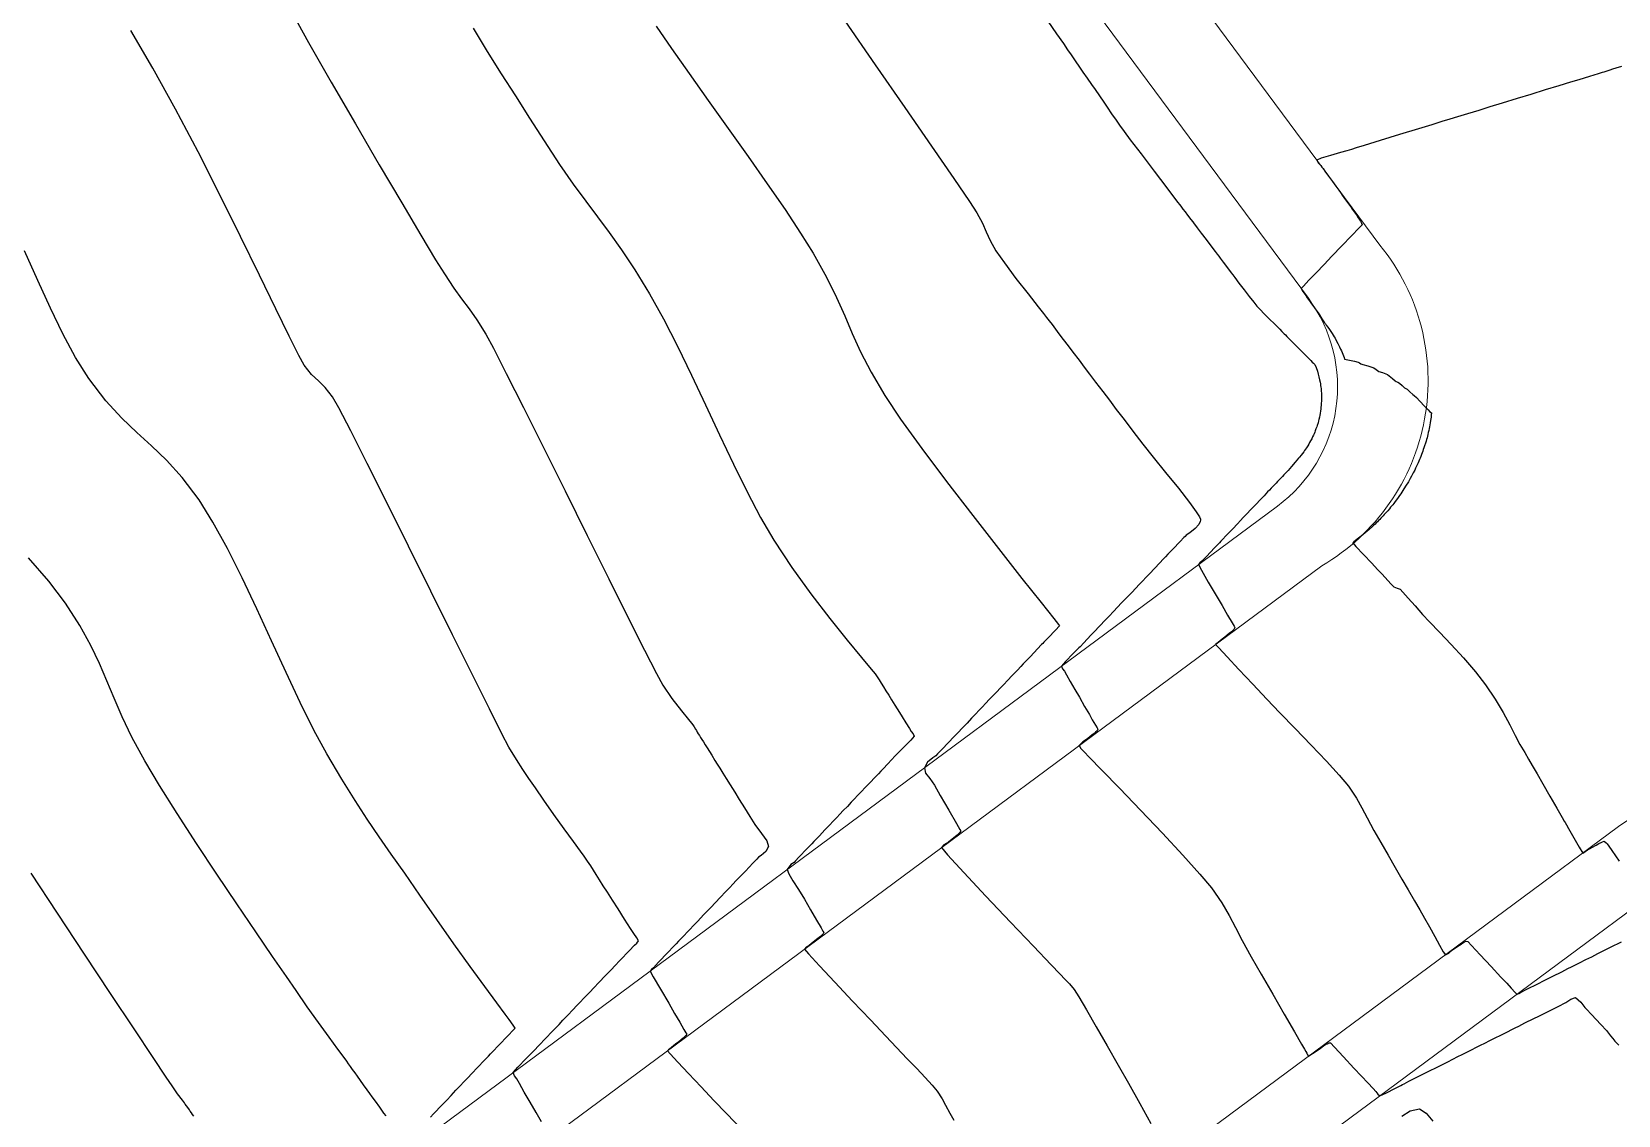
# Model space of a CAD drawing. Header units: millimetres. Extents: x 340454 to 342791, y 6993867 to 6995092.
# Drawn here: x 340861.1 to 340914.5, y 6994692.1 to 6994728.6 of the extents above; entities that cross this region are included whole.
import ezdxf

# ---------------------------------------------------------------- set-up
doc = ezdxf.new("R2010")
doc.units = ezdxf.units.MM
doc.header["$LTSCALE"] = 10
for name, color, linetype in [('T-HM-CURVA_INTERMEDIARIA', 45, 'Continuous'), ('T-HM-CURVA_MESTRA', 20, 'Continuous'), ('URB-Calçadas', 2, 'Continuous'), ('URB-Quadras', 3, 'Continuous')]:
    doc.layers.add(name, color=color, linetype=linetype)

msp = doc.modelspace()

# ---------------------------------------------------------------- linework, layer by layer
at = {"layer": 'T-HM-CURVA_INTERMEDIARIA', "color": 45, "linetype": 'Continuous', "lineweight": -3, "flags": 128}
for points, elevation in [([(340869.763, 6994729.43), (340870.431, 6994728.234), (340871.195, 6994726.895), (340872.005, 6994725.495), (340872.811, 6994724.115), (340873.564, 6994722.839), (340874.213, 6994721.746), (340874.708, 6994720.92), (340875.001, 6994720.442), (340875.315, 6994719.966), (340875.583, 6994719.6), (340875.832, 6994719.268), (340876.093, 6994718.898), (340876.395, 6994718.416), (340876.651, 6994717.944), (340877.087, 6994717.094), (340877.662, 6994715.952), (340878.335, 6994714.605), (340879.066, 6994713.138), (340879.813, 6994711.636), (340880.535, 6994710.185), (340881.191, 6994708.871), (340881.74, 6994707.779), (340882.141, 6994706.995), (340882.352, 6994706.605), (340882.662, 6994706.151), (340882.978, 6994705.74), (340883.224, 6994705.441), (340883.325, 6994705.324), (340883.363, 6994705.265), (340883.405, 6994705.197), (340883.455, 6994705.117), (340883.484, 6994705.071), (340883.514, 6994705.023), (340883.548, 6994704.968), (340883.585, 6994704.909), (340883.626, 6994704.843), (340883.672, 6994704.77), (340883.722, 6994704.689), (340883.78, 6994704.596), (340883.843, 6994704.495), (340883.921, 6994704.371), (340884.002, 6994704.24), (340884.109, 6994704.069), (340884.188, 6994703.941), (340884.271, 6994703.808), (340884.374, 6994703.644), (340884.491, 6994703.456), (340884.618, 6994703.252), (340884.776, 6994702.999), (340884.928, 6994702.754), (340885.106, 6994702.469), (340885.289, 6994702.176), (340885.456, 6994701.908), (340885.671, 6994701.609), (340885.851, 6994701.365), (340885.917, 6994701.169), (340885.821, 6994700.999), (340885.661, 6994700.865), (340885.573, 6994700.807), (340885.517, 6994700.748), (340885.384, 6994700.608), (340885.133, 6994700.345), (340884.973, 6994700.176), (340884.895, 6994700.094), (340884.817, 6994700.013), (340884.724, 6994699.915), (340884.594, 6994699.778), (340884.464, 6994699.642), (340884.294, 6994699.463), (340884.117, 6994699.277), (340883.977, 6994699.13), (340883.864, 6994699.011), (340883.74, 6994698.881), (340883.625, 6994698.759), (340883.533, 6994698.663), (340883.418, 6994698.542), (340883.227, 6994698.342), (340883.014, 6994698.117), (340882.884, 6994697.98), (340882.801, 6994697.893), (340882.718, 6994697.807), (340882.523, 6994697.601), (340882.211, 6994697.274), (340882.036, 6994697.09), (340881.976, 6994697.035), (340881.93, 6994696.978), (340882.034, 6994696.786), (340882.277, 6994696.365), (340882.553, 6994695.895), (340882.752, 6994695.555), (340882.923, 6994695.258), (340883.066, 6994695.01), (340883.128, 6994694.904), (340883.158, 6994694.859), (340883.132, 6994694.81), (340883.086, 6994694.761), (340883.037, 6994694.718), (340882.976, 6994694.668), (340882.889, 6994694.598), (340882.796, 6994694.524), (340882.711, 6994694.457), (340882.643, 6994694.402), (340882.586, 6994694.357), (340882.543, 6994694.326), (340882.507, 6994694.294), (340882.603, 6994694.188), (340882.857, 6994693.916), (340883.22, 6994693.53), (340883.641, 6994693.082), (340884.07, 6994692.625), (340884.493, 6994692.182), (340885.026, 6994691.633)], 714), ([(340875.968, 6994728.712), (340876.439, 6994727.933), (340876.913, 6994727.181), (340877.39, 6994726.439), (340877.872, 6994725.692), (340878.361, 6994724.925), (340878.879, 6994724.128), (340879.339, 6994723.466), (340879.758, 6994722.894), (340880.157, 6994722.365), (340880.552, 6994721.835), (340880.963, 6994721.257), (340881.407, 6994720.587), (340881.904, 6994719.779), (340882.376, 6994718.937), (340882.849, 6994718.015), (340883.323, 6994717.039), (340883.795, 6994716.034), (340884.265, 6994715.026), (340884.731, 6994714.041), (340885.192, 6994713.104), (340885.645, 6994712.241), (340886.09, 6994711.478), (340886.693, 6994710.566), (340887.336, 6994709.673), (340887.973, 6994708.842), (340888.556, 6994708.114), (340889.037, 6994707.534), (340889.368, 6994707.143), (340889.502, 6994706.985), (340889.57, 6994706.883), (340889.635, 6994706.779), (340889.705, 6994706.668), (340889.785, 6994706.54), (340889.864, 6994706.413), (340889.959, 6994706.26), (340890.057, 6994706.104), (340890.166, 6994705.929), (340890.246, 6994705.8), (340890.321, 6994705.68), (340890.414, 6994705.531), (340890.536, 6994705.335), (340890.653, 6994705.147), (340890.718, 6994705.043), (340890.777, 6994704.964), (340890.815, 6994704.887), (340890.702, 6994704.754), (340890.494, 6994704.542), (340890.377, 6994704.427), (340890.31, 6994704.357), (340890.178, 6994704.218), (340889.932, 6994703.959), (340889.772, 6994703.79), (340889.691, 6994703.706), (340889.611, 6994703.621), (340889.499, 6994703.504), (340889.322, 6994703.318), (340889.168, 6994703.156), (340889.039, 6994703.021), (340888.911, 6994702.886), (340888.805, 6994702.775), (340888.698, 6994702.662), (340888.566, 6994702.523), (340888.43, 6994702.381), (340888.318, 6994702.262), (340888.211, 6994702.151), (340888.089, 6994702.022), (340887.966, 6994701.893), (340887.809, 6994701.727), (340887.623, 6994701.532), (340887.512, 6994701.415), (340887.44, 6994701.34), (340887.368, 6994701.264), (340887.207, 6994701.095), (340886.949, 6994700.824), (340886.812, 6994700.68), (340886.772, 6994700.638), (340886.662, 6994700.56), (340886.544, 6994700.398), (340886.593, 6994700.255), (340886.733, 6994700.02), (340886.923, 6994699.722), (340887.125, 6994699.393), (340887.329, 6994699.038), (340887.529, 6994698.692), (340887.681, 6994698.429), (340887.742, 6994698.324), (340887.771, 6994698.281), (340887.75, 6994698.236), (340887.714, 6994698.195), (340887.657, 6994698.142), (340887.615, 6994698.107), (340887.574, 6994698.075), (340887.526, 6994698.037), (340887.413, 6994697.947), (340887.278, 6994697.839), (340887.185, 6994697.778), (340887.121, 6994697.714), (340887.26, 6994697.553), (340887.628, 6994697.155), (340888.148, 6994696.6), (340888.744, 6994695.967), (340889.34, 6994695.336), (340889.857, 6994694.788), (340890.221, 6994694.402), (340890.575, 6994694.029), (340890.901, 6994693.693), (340891.187, 6994693.396), (340891.421, 6994693.143), (340891.591, 6994692.937), (340891.76, 6994692.683), (340891.874, 6994692.466), (340892.02, 6994692.194), (340892.154, 6994691.962)], 713), ([(340882.132, 6994728.78), (340882.646, 6994728.031), (340883.237, 6994727.189), (340883.881, 6994726.284), (340884.551, 6994725.344), (340885.223, 6994724.399), (340885.87, 6994723.477), (340886.468, 6994722.608), (340886.99, 6994721.819), (340887.413, 6994721.141), (340887.862, 6994720.338), (340888.202, 6994719.649), (340888.477, 6994719.031), (340888.732, 6994718.437), (340889.012, 6994717.822), (340889.363, 6994717.142), (340889.829, 6994716.35), (340890.36, 6994715.556), (340891.074, 6994714.567), (340891.904, 6994713.459), (340892.785, 6994712.31), (340893.652, 6994711.197), (340894.441, 6994710.197), (340895.085, 6994709.388), (340895.519, 6994708.845), (340895.679, 6994708.646), (340895.709, 6994708.601), (340895.574, 6994708.458), (340895.322, 6994708.194), (340895.18, 6994708.046), (340895.142, 6994708.006), (340895.104, 6994707.965), (340894.972, 6994707.827), (340894.729, 6994707.572), (340894.57, 6994707.404), (340894.487, 6994707.317), (340894.404, 6994707.23), (340894.291, 6994707.111), (340894.115, 6994706.926), (340893.961, 6994706.764), (340893.833, 6994706.629), (340893.705, 6994706.495), (340893.598, 6994706.382), (340893.488, 6994706.267), (340893.354, 6994706.126), (340893.22, 6994705.985), (340893.112, 6994705.872), (340893.005, 6994705.759), (340892.877, 6994705.624), (340892.748, 6994705.489), (340892.594, 6994705.327), (340892.417, 6994705.142), (340892.305, 6994705.024), (340892.225, 6994704.939), (340892.144, 6994704.855), (340891.984, 6994704.686), (340891.738, 6994704.427), (340891.606, 6994704.289), (340891.542, 6994704.222), (340891.444, 6994704.157), (340891.266, 6994704.009), (340891.158, 6994703.818), (340891.202, 6994703.637), (340891.337, 6994703.456), (340891.497, 6994703.231), (340891.694, 6994702.889), (340891.982, 6994702.391), (340892.242, 6994701.941), (340892.356, 6994701.744), (340892.387, 6994701.695), (340892.351, 6994701.64), (340892.3, 6994701.588), (340892.261, 6994701.554), (340892.15, 6994701.465), (340891.969, 6994701.321), (340891.819, 6994701.23), (340891.735, 6994701.134), (340891.942, 6994700.885), (340892.483, 6994700.296), (340893.23, 6994699.5), (340894.055, 6994698.628), (340894.829, 6994697.813), (340895.425, 6994697.186), (340895.714, 6994696.882), (340895.897, 6994696.699), (340896.043, 6994696.554), (340896.205, 6994696.357), (340896.361, 6994696.112), (340896.618, 6994695.674), (340896.945, 6994695.103), (340897.31, 6994694.46), (340897.681, 6994693.806), (340898.026, 6994693.203), (340898.413, 6994692.516), (340898.782, 6994691.844)], 712), ([(340888.484, 6994728.958), (340889.507, 6994727.48), (340890.5, 6994726.044), (340891.4, 6994724.74), (340892.145, 6994723.656), (340892.673, 6994722.881), (340892.921, 6994722.504), (340893.112, 6994722.149), (340893.24, 6994721.86), (340893.37, 6994721.573), (340893.567, 6994721.223), (340893.851, 6994720.812), (340894.241, 6994720.294), (340894.65, 6994719.769), (340894.99, 6994719.341), (340895.173, 6994719.109), (340895.274, 6994718.975), (340895.355, 6994718.869), (340895.456, 6994718.736), (340895.573, 6994718.582), (340895.69, 6994718.428), (340895.835, 6994718.237), (340895.995, 6994718.026), (340896.161, 6994717.808), (340896.366, 6994717.537), (340896.541, 6994717.307), (340896.721, 6994717.069), (340896.924, 6994716.802), (340897.166, 6994716.483), (340897.385, 6994716.195), (340897.62, 6994715.885), (340897.881, 6994715.543), (340898.174, 6994715.156), (340898.508, 6994714.716), (340898.86, 6994714.271), (340899.28, 6994713.757), (340899.708, 6994713.231), (340900.086, 6994712.751), (340900.312, 6994712.439), (340900.417, 6994712.265), (340900.449, 6994712.185), (340900.452, 6994712.157), (340900.444, 6994712.109), (340900.397, 6994712.014), (340900.279, 6994711.878), (340900.095, 6994711.732), (340899.968, 6994711.648), (340899.933, 6994711.611), (340899.898, 6994711.574), (340899.764, 6994711.434), (340899.517, 6994711.174), (340899.357, 6994711.006), (340899.278, 6994710.923), (340899.198, 6994710.839), (340899.084, 6994710.719), (340898.902, 6994710.528), (340898.747, 6994710.365), (340898.623, 6994710.234), (340898.498, 6994710.104), (340898.389, 6994709.989), (340898.274, 6994709.868), (340898.138, 6994709.725), (340898.01, 6994709.59), (340897.906, 6994709.481), (340897.799, 6994709.368), (340897.664, 6994709.227), (340897.53, 6994709.086), (340897.379, 6994708.927), (340897.211, 6994708.751), (340897.099, 6994708.633), (340897.011, 6994708.54), (340896.922, 6994708.447), (340896.763, 6994708.28), (340896.528, 6994708.032), (340896.399, 6994707.897), (340896.357, 6994707.853), (340896.315, 6994707.809), (340896.169, 6994707.664), (340895.912, 6994707.401), (340895.772, 6994707.238), (340895.81, 6994707.155), (340895.87, 6994707.069), (340895.938, 6994706.951), (340896.069, 6994706.724), (340896.226, 6994706.452), (340896.375, 6994706.194), (340896.552, 6994705.887), (340896.712, 6994705.609), (340896.81, 6994705.44), (340896.915, 6994705.259), (340896.97, 6994705.163), (340897, 6994705.116), (340896.97, 6994705.065), (340896.921, 6994705.015), (340896.879, 6994704.977), (340896.799, 6994704.913), (340896.661, 6994704.803), (340896.49, 6994704.69), (340896.373, 6994704.574), (340896.427, 6994704.466), (340896.536, 6994704.354), (340896.709, 6994704.175), (340897.133, 6994703.741), (340897.734, 6994703.123), (340898.438, 6994702.393), (340899.172, 6994701.622), (340899.862, 6994700.882), (340900.436, 6994700.243), (340900.819, 6994699.777), (340901.172, 6994699.27), (340901.424, 6994698.846), (340901.633, 6994698.444), (340901.859, 6994698.002), (340902.159, 6994697.456), (340902.497, 6994696.87), (340902.885, 6994696.198), (340903.273, 6994695.526), (340903.613, 6994694.937), (340903.856, 6994694.516), (340903.953, 6994694.347), (340903.995, 6994694.275), (340904.032, 6994694.212), (340904.06, 6994694.156), (340904.09, 6994694.11), (340904.229, 6994694.201), (340904.476, 6994694.373), (340904.61, 6994694.468), (340904.662, 6994694.502), (340904.712, 6994694.532), (340904.774, 6994694.561), (340904.825, 6994694.566), (340904.959, 6994694.422), (340905.267, 6994694.09), (340905.616, 6994693.714), (340905.87, 6994693.441), (340906.085, 6994693.211), (340906.264, 6994693.02), (340906.357, 6994692.92), (340906.422, 6994692.838), (340906.491, 6994692.778), (340906.687, 6994692.864), (340907.013, 6994693.034), (340907.195, 6994693.131), (340907.249, 6994693.159), (340907.304, 6994693.186), (340907.471, 6994693.27), (340907.777, 6994693.424), (340907.983, 6994693.527), (340908.097, 6994693.584), (340908.211, 6994693.642), (340908.358, 6994693.715), (340908.579, 6994693.826), (340908.775, 6994693.925), (340908.947, 6994694.011), (340909.118, 6994694.097), (340909.258, 6994694.168), (340909.398, 6994694.238), (340909.571, 6994694.325), (340909.744, 6994694.412), (340909.884, 6994694.482), (340910.025, 6994694.553), (340910.197, 6994694.639), (340910.369, 6994694.726), (340910.564, 6994694.824), (340910.782, 6994694.933), (340910.932, 6994695.008), (340911.051, 6994695.068), (340911.17, 6994695.128), (340911.375, 6994695.231), (340911.672, 6994695.38), (340911.839, 6994695.464), (340911.907, 6994695.498), (340911.974, 6994695.532), (340912.155, 6994695.622), (340912.488, 6994695.79), (340912.746, 6994695.919), (340912.914, 6994696.036), (340913.071, 6994696.083), (340913.26, 6994695.936), (340913.353, 6994695.802), (340913.394, 6994695.752), (340913.444, 6994695.691), (340913.612, 6994695.514), (340913.927, 6994695.183), (340914.121, 6994694.978), (340914.191, 6994694.891), (340914.26, 6994694.803), (340914.331, 6994694.713), (340914.406, 6994694.621), (340914.535, 6994694.479)], 711), ([(340914.627, 6994727.424), (340914.435, 6994727.365), (340914.326, 6994727.332), (340914.236, 6994727.303), (340914.129, 6994727.27), (340914.027, 6994727.239), (340913.973, 6994727.222), (340913.844, 6994727.182), (340913.543, 6994727.09), (340913.183, 6994726.98), (340912.904, 6994726.894), (340912.515, 6994726.775), (340912.059, 6994726.635), (340911.576, 6994726.487), (340911.109, 6994726.344), (340910.609, 6994726.191), (340910.194, 6994726.063), (340909.818, 6994725.948), (340909.438, 6994725.831), (340909.102, 6994725.729), (340908.841, 6994725.649), (340908.58, 6994725.569), (340908.245, 6994725.466), (340907.789, 6994725.326), (340907.157, 6994725.132), (340906.497, 6994724.93), (340905.959, 6994724.765), (340905.692, 6994724.683), (340905.537, 6994724.635), (340905.381, 6994724.588), (340905.168, 6994724.527), (340904.83, 6994724.432), (340904.514, 6994724.337), (340904.369, 6994724.277), (340904.429, 6994724.174), (340904.506, 6994724.089), (340904.541, 6994724.04), (340904.577, 6994723.991), (340904.637, 6994723.908), (340904.761, 6994723.737), (340904.893, 6994723.554), (340905.009, 6994723.393), (340905.106, 6994723.26), (340905.163, 6994723.181), (340905.222, 6994723.1), (340905.281, 6994723.019), (340905.406, 6994722.845), (340905.51, 6994722.702), (340905.54, 6994722.66), (340905.594, 6994722.584), (340905.626, 6994722.538), (340905.661, 6994722.488), (340905.703, 6994722.428), (340905.742, 6994722.371), (340905.795, 6994722.29), (340905.838, 6994722.221), (340905.877, 6994722.153), (340905.894, 6994722.101), (340905.793, 6994721.995), (340905.541, 6994721.731), (340905.211, 6994721.386), (340904.877, 6994721.037), (340904.613, 6994720.759), (340904.349, 6994720.485), (340904.101, 6994720.231), (340903.918, 6994720.037), (340903.845, 6994719.948), (340903.889, 6994719.866), (340903.941, 6994719.801), (340903.969, 6994719.758), (340903.997, 6994719.715), (340904.037, 6994719.654), (340904.087, 6994719.578), (340904.166, 6994719.471), (340904.294, 6994719.298), (340904.371, 6994719.194), (340904.413, 6994719.13), (340904.454, 6994719.067), (340904.543, 6994718.929), (340904.625, 6994718.802), (340904.656, 6994718.761), (340904.686, 6994718.721), (340904.735, 6994718.655), (340904.798, 6994718.568), (340904.884, 6994718.437), (340904.951, 6994718.332), (340904.981, 6994718.281), (340905.023, 6994718.205), (340905.081, 6994718.097), (340905.133, 6994717.99), (340905.168, 6994717.916), (340905.196, 6994717.852), (340905.24, 6994717.738), (340905.284, 6994717.626), (340905.302, 6994717.572), (340905.418, 6994717.547), (340905.633, 6994717.502), (340905.757, 6994717.475), (340905.809, 6994717.446), (340905.854, 6994717.419), (340905.92, 6994717.4), (340906.087, 6994717.349), (340906.287, 6994717.282), (340906.372, 6994717.223), (340906.457, 6994717.163), (340906.579, 6994717.121), (340906.743, 6994717.053), (340906.911, 6994716.927), (340907.001, 6994716.846), (340907.042, 6994716.818), (340907.092, 6994716.795), (340907.153, 6994716.766), (340907.241, 6994716.688), (340907.324, 6994716.613), (340907.407, 6994716.569), (340907.505, 6994716.476), (340907.598, 6994716.386), (340907.649, 6994716.356), (340907.719, 6994716.285), (340907.835, 6994716.164), (340907.996, 6994715.994), (340908.114, 6994715.869), (340908.176, 6994715.797), (340908.227, 6994715.768), (340908.223, 6994715.695), (340908.216, 6994715.619), (340908.209, 6994715.563), (340908.201, 6994715.506), (340908.188, 6994715.431), (340908.176, 6994715.359), (340908.164, 6994715.296), (340908.152, 6994715.241), (340908.139, 6994715.176), (340908.122, 6994715.106), (340908.106, 6994715.039), (340908.091, 6994714.981), (340908.078, 6994714.932), (340908.062, 6994714.875), (340908.045, 6994714.817), (340908.023, 6994714.746), (340907.997, 6994714.663), (340907.975, 6994714.593), (340907.953, 6994714.53), (340907.935, 6994714.481), (340907.915, 6994714.424), (340907.892, 6994714.364), (340907.868, 6994714.302), (340907.844, 6994714.246), (340907.82, 6994714.192), (340907.798, 6994714.14), (340907.776, 6994714.089), (340907.745, 6994714.017), (340907.717, 6994713.954), (340907.695, 6994713.907), (340907.663, 6994713.841), (340907.617, 6994713.748), (340907.558, 6994713.639), (340907.513, 6994713.555), (340907.487, 6994713.509), (340907.451, 6994713.449), (340907.359, 6994713.298), (340907.267, 6994713.149), (340907.231, 6994713.095), (340907.197, 6994713.045), (340907.155, 6994712.984), (340907.109, 6994712.92), (340907.054, 6994712.845), (340907.005, 6994712.781), (340906.96, 6994712.722), (340906.925, 6994712.676), (340906.886, 6994712.628), (340906.853, 6994712.588), (340906.815, 6994712.542), (340906.754, 6994712.473), (340906.69, 6994712.399), (340906.64, 6994712.343), (340906.6, 6994712.298), (340906.561, 6994712.257), (340906.527, 6994712.222), (340906.487, 6994712.18), (340906.446, 6994712.139), (340906.406, 6994712.098), (340906.368, 6994712.061), (340906.33, 6994712.025), (340906.289, 6994711.986), (340906.246, 6994711.945), (340906.129, 6994711.844), (340905.998, 6994711.733), (340905.926, 6994711.671), (340905.867, 6994711.621), (340905.817, 6994711.583), (340905.776, 6994711.551), (340905.732, 6994711.518), (340905.664, 6994711.463), (340905.618, 6994711.43), (340905.577, 6994711.394), (340905.685, 6994711.273), (340905.936, 6994711.005), (340906.217, 6994710.709), (340906.413, 6994710.5), (340906.555, 6994710.348), (340906.672, 6994710.224), (340906.764, 6994710.126), (340906.875, 6994709.999), (340906.966, 6994709.91), (340907.07, 6994709.87), (340907.174, 6994709.829), (340907.268, 6994709.734), (340907.446, 6994709.534), (340907.678, 6994709.269), (340907.93, 6994708.984), (340908.162, 6994708.736), (340908.495, 6994708.388), (340908.889, 6994707.971), (340909.306, 6994707.516), (340909.705, 6994707.054), (340910.047, 6994706.617), (340910.374, 6994706.132), (340910.642, 6994705.679), (340910.862, 6994705.268), (340911.047, 6994704.908), (340911.208, 6994704.609), (340911.37, 6994704.33), (340911.496, 6994704.112), (340911.622, 6994703.894), (340911.783, 6994703.615), (340911.976, 6994703.28), (340912.215, 6994702.866), (340912.449, 6994702.46), (340912.627, 6994702.151), (340912.699, 6994702.026), (340912.727, 6994701.977), (340912.772, 6994701.9), (340912.84, 6994701.781), (340912.978, 6994701.54), (340913.2, 6994701.153), (340913.32, 6994700.949), (340913.399, 6994701.002), (340913.474, 6994701.047), (340913.545, 6994701.092), (340913.646, 6994701.153), (340913.772, 6994701.22), (340913.867, 6994701.27), (340913.936, 6994701.304), (340913.987, 6994701.326), (340914.044, 6994701.345), (340914.114, 6994701.299), (340914.146, 6994701.259), (340914.194, 6994701.182), (340914.3, 6994701.031), (340914.544, 6994700.682)], 709), ([(340874.53, 6994692.06), (340874.64, 6994692.175), (340874.727, 6994692.266), (340874.836, 6994692.381), (340874.96, 6994692.511), (340875.08, 6994692.638), (340875.23, 6994692.795), (340875.392, 6994692.966), (340875.534, 6994693.114), (340875.659, 6994693.246), (340875.794, 6994693.388), (340875.93, 6994693.53), (340876.119, 6994693.729), (340876.351, 6994693.974), (340876.487, 6994694.116), (340876.558, 6994694.191), (340876.629, 6994694.266), (340876.823, 6994694.47), (340877.144, 6994694.807), (340877.318, 6994694.99), (340877.385, 6994695.061), (340877.316, 6994695.161), (340877.178, 6994695.35), (340877.05, 6994695.523), (340876.769, 6994695.906), (340876.366, 6994696.456), (340875.874, 6994697.135), (340875.324, 6994697.9), (340874.748, 6994698.711), (340874.18, 6994699.528), (340873.666, 6994700.269), (340873.214, 6994700.912), (340872.802, 6994701.502), (340872.403, 6994702.088), (340871.994, 6994702.716), (340871.55, 6994703.433), (340871.047, 6994704.287), (340870.611, 6994705.09), (340870.152, 6994706.016), (340869.675, 6994707.03), (340869.185, 6994708.092), (340868.688, 6994709.166), (340868.19, 6994710.215), (340867.696, 6994711.201), (340867.212, 6994712.086), (340866.744, 6994712.835), (340866.179, 6994713.587), (340865.652, 6994714.172), (340865.146, 6994714.657), (340864.648, 6994715.108), (340864.14, 6994715.591), (340863.607, 6994716.173), (340863.034, 6994716.921), (340862.586, 6994717.63), (340862.163, 6994718.423), (340861.747, 6994719.291), (340861.322, 6994720.225), (340860.87, 6994721.217)], 716), ([(340873.037, 6994692.1), (340872.966, 6994692.199), (340872.825, 6994692.395), (340872.68, 6994692.597), (340872.576, 6994692.743), (340872.491, 6994692.861), (340872.402, 6994692.984), (340872.282, 6994693.152), (340872.179, 6994693.296), (340872.079, 6994693.435), (340871.996, 6994693.551), (340871.914, 6994693.665), (340871.843, 6994693.764), (340871.778, 6994693.854), (340871.714, 6994693.944), (340871.625, 6994694.065), (340871.418, 6994694.347), (340871.122, 6994694.752), (340870.769, 6994695.242), (340870.387, 6994695.778), (340870.008, 6994696.322), (340869.683, 6994696.794), (340869.22, 6994697.467), (340868.654, 6994698.296), (340868.016, 6994699.236), (340867.34, 6994700.244), (340866.659, 6994701.273), (340866.006, 6994702.281), (340865.414, 6994703.223), (340864.917, 6994704.053), (340864.485, 6994704.847), (340864.152, 6994705.54), (340863.883, 6994706.165), (340863.642, 6994706.752), (340863.394, 6994707.334), (340863.103, 6994707.941), (340862.732, 6994708.605), (340862.247, 6994709.358), (340861.682, 6994710.103), (340860.999, 6994710.891)], 717), ([(340866.571, 6994692.09), (340866.526, 6994692.154), (340866.485, 6994692.211), (340866.45, 6994692.26), (340866.417, 6994692.305), (340866.363, 6994692.381), (340866.319, 6994692.443), (340866.281, 6994692.494), (340866.25, 6994692.538), (340866.181, 6994692.632), (340866.022, 6994692.851), (340865.835, 6994693.116), (340865.642, 6994693.404), (340865.197, 6994694.072), (340864.554, 6994695.039), (340863.768, 6994696.224), (340862.891, 6994697.546), (340861.98, 6994698.924), (340861.087, 6994700.277)], 718), ([(340907.227, 6994692.089), (340907.514, 6994692.277), (340907.826, 6994692.346), (340908.051, 6994692.198), (340908.272, 6994691.927)], 712)]:
    msp.add_lwpolyline(points, dxfattribs=dict(at, elevation=elevation))
at = {"layer": 'T-HM-CURVA_MESTRA', "color": 20, "linetype": 'Continuous', "lineweight": -3, "flags": 128}
for points, elevation in [([(340895.17, 6994729.165), (340895.609, 6994728.528), (340895.838, 6994728.196), (340895.981, 6994727.988), (340896.095, 6994727.823), (340896.238, 6994727.615), (340896.382, 6994727.407), (340896.497, 6994727.239), (340896.642, 6994727.029), (340896.787, 6994726.818), (340896.903, 6994726.649), (340897.049, 6994726.436), (340897.196, 6994726.223), (340897.313, 6994726.052), (340897.461, 6994725.837), (340897.61, 6994725.622), (340897.73, 6994725.451), (340897.883, 6994725.237), (340898.088, 6994724.963), (340898.454, 6994724.481), (340898.893, 6994723.902), (340899.32, 6994723.341), (340899.648, 6994722.909), (340899.791, 6994722.721), (340899.862, 6994722.628), (340899.933, 6994722.535), (340900.016, 6994722.425), (340900.127, 6994722.278), (340900.192, 6994722.192), (340900.236, 6994722.134), (340900.28, 6994722.076), (340900.345, 6994721.99), (340900.48, 6994721.813), (340900.64, 6994721.601), (340900.803, 6994721.387), (340900.942, 6994721.203), (340901.014, 6994721.109), (340901.065, 6994721.041), (340901.116, 6994720.974), (340901.221, 6994720.835), (340901.394, 6994720.607), (340901.489, 6994720.482), (340901.542, 6994720.412), (340901.606, 6994720.327), (340901.749, 6994720.137), (340901.922, 6994719.911), (340902.097, 6994719.685), (340902.246, 6994719.493), (340902.315, 6994719.405), (340902.354, 6994719.359), (340902.394, 6994719.314), (340902.46, 6994719.247), (340902.601, 6994719.105), (340902.77, 6994718.935), (340902.954, 6994718.75), (340903.12, 6994718.583), (340903.194, 6994718.508), (340903.236, 6994718.466), (340903.272, 6994718.429), (340903.31, 6994718.391), (340903.362, 6994718.339), (340903.481, 6994718.219), (340903.603, 6994718.096), (340903.639, 6994718.06), (340903.675, 6994718.024), (340903.756, 6994717.942), (340903.831, 6994717.867), (340903.867, 6994717.83), (340903.902, 6994717.795), (340903.953, 6994717.743), (340903.99, 6994717.706), (340904.034, 6994717.662), (340904.075, 6994717.62), (340904.117, 6994717.578), (340904.166, 6994717.529), (340904.217, 6994717.477), (340904.258, 6994717.439), (340904.302, 6994717.392), (340904.342, 6994717.294), (340904.388, 6994717.171), (340904.416, 6994717.074), (340904.441, 6994716.982), (340904.462, 6994716.883), (340904.479, 6994716.803), (340904.489, 6994716.741), (340904.498, 6994716.683), (340904.504, 6994716.632), (340904.51, 6994716.582), (340904.518, 6994716.49), (340904.521, 6994716.436), (340904.524, 6994716.379), (340904.525, 6994716.314), (340904.526, 6994716.254), (340904.524, 6994716.167), (340904.52, 6994716.087), (340904.515, 6994716.021), (340904.509, 6994715.953), (340904.502, 6994715.897), (340904.495, 6994715.837), (340904.48, 6994715.743), (340904.469, 6994715.689), (340904.454, 6994715.618), (340904.439, 6994715.547), (340904.425, 6994715.497), (340904.409, 6994715.435), (340904.381, 6994715.345), (340904.364, 6994715.296), (340904.341, 6994715.231), (340904.318, 6994715.166), (340904.298, 6994715.119), (340904.277, 6994715.067), (340904.255, 6994715.018), (340904.229, 6994714.961), (340904.197, 6994714.895), (340904.159, 6994714.823), (340904.127, 6994714.766), (340904.096, 6994714.711), (340904.065, 6994714.661), (340904.018, 6994714.586), (340903.987, 6994714.541), (340903.959, 6994714.5), (340903.927, 6994714.458), (340903.885, 6994714.401), (340903.839, 6994714.341), (340903.786, 6994714.28), (340903.753, 6994714.24), (340903.642, 6994714.111), (340903.514, 6994713.961), (340903.458, 6994713.894), (340903.402, 6994713.828), (340903.327, 6994713.748), (340903.26, 6994713.679), (340903.211, 6994713.628), (340903.168, 6994713.582), (340903.1, 6994713.511), (340903.049, 6994713.457), (340902.996, 6994713.401), (340902.932, 6994713.333), (340902.881, 6994713.28), (340902.831, 6994713.227), (340902.774, 6994713.168), (340902.713, 6994713.104), (340902.653, 6994713.041), (340902.592, 6994712.977), (340902.486, 6994712.866), (340902.307, 6994712.677), (340902.159, 6994712.522), (340902.005, 6994712.359), (340901.893, 6994712.242), (340901.795, 6994712.139), (340901.697, 6994712.036), (340901.538, 6994711.869), (340901.317, 6994711.636), (340901.193, 6994711.506), (340901.14, 6994711.451), (340901.088, 6994711.396), (340900.929, 6994711.229), (340900.652, 6994710.938), (340900.493, 6994710.771), (340900.432, 6994710.715), (340900.386, 6994710.658), (340900.484, 6994710.475), (340900.716, 6994710.074), (340900.983, 6994709.621), (340901.183, 6994709.278), (340901.365, 6994708.962), (340901.518, 6994708.697), (340901.584, 6994708.583), (340901.614, 6994708.539), (340901.589, 6994708.491), (340901.542, 6994708.442), (340901.493, 6994708.397), (340901.434, 6994708.35), (340901.353, 6994708.285), (340901.27, 6994708.219), (340901.188, 6994708.154), (340901.112, 6994708.093), (340901.05, 6994708.043), (340901.002, 6994708.009), (340900.963, 6994707.974), (340901.069, 6994707.857), (340901.349, 6994707.556), (340901.749, 6994707.13), (340902.214, 6994706.636), (340902.687, 6994706.131), (340903.125, 6994705.672), (340903.639, 6994705.142), (340904.178, 6994704.586), (340904.691, 6994704.046), (340905.126, 6994703.569), (340905.433, 6994703.197), (340905.704, 6994702.8), (340905.889, 6994702.472), (340906.061, 6994702.134), (340906.292, 6994701.709), (340906.528, 6994701.301), (340906.77, 6994700.882), (340907.009, 6994700.467), (340907.236, 6994700.073), (340907.443, 6994699.716), (340907.657, 6994699.344), (340907.834, 6994699.037), (340907.996, 6994698.757), (340908.165, 6994698.464), (340908.34, 6994698.146), (340908.497, 6994697.848), (340908.623, 6994697.625), (340908.704, 6994697.53), (340908.816, 6994697.582), (340908.941, 6994697.694), (340909.115, 6994697.813), (340909.224, 6994697.888), (340909.285, 6994697.928), (340909.336, 6994697.957), (340909.394, 6994697.984), (340909.451, 6994697.969), (340909.574, 6994697.838), (340909.869, 6994697.522), (340910.234, 6994697.13), (340910.565, 6994696.775), (340910.76, 6994696.566), (340910.913, 6994696.399), (340911.041, 6994696.258), (340911.105, 6994696.198), (340911.164, 6994696.223), (340911.226, 6994696.259), (340911.437, 6994696.364), (340911.809, 6994696.551), (340912.022, 6994696.658), (340912.086, 6994696.69), (340912.151, 6994696.723), (340912.316, 6994696.806), (340912.614, 6994696.956), (340912.82, 6994697.059), (340912.939, 6994697.119), (340913.058, 6994697.178), (340913.207, 6994697.254), (340913.426, 6994697.363), (340913.621, 6994697.461), (340913.833, 6994697.568), (340913.965, 6994697.634), (340914.057, 6994697.68), (340914.137, 6994697.721), (340914.205, 6994697.755), (340914.274, 6994697.789), (340914.372, 6994697.839), (340914.507, 6994697.907), (340914.624, 6994697.966)], 710), ([(340878.274, 6994691.899), (340878.093, 6994692.212), (340877.889, 6994692.567), (340877.692, 6994692.907), (340877.529, 6994693.189), (340877.439, 6994693.346), (340877.36, 6994693.454), (340877.316, 6994693.559), (340877.472, 6994693.747), (340877.758, 6994694.036), (340877.924, 6994694.198), (340877.979, 6994694.255), (340878.033, 6994694.312), (340878.173, 6994694.459), (340878.429, 6994694.728), (340878.624, 6994694.933), (340878.743, 6994695.058), (340878.863, 6994695.184), (340878.992, 6994695.32), (340879.154, 6994695.49), (340879.324, 6994695.668), (340879.464, 6994695.815), (340879.576, 6994695.933), (340879.7, 6994696.064), (340879.816, 6994696.185), (340879.908, 6994696.282), (340880.024, 6994696.404), (340880.209, 6994696.599), (340880.414, 6994696.814), (340880.545, 6994696.952), (340880.634, 6994697.045), (340880.723, 6994697.139), (340880.918, 6994697.343), (340881.221, 6994697.662), (340881.398, 6994697.848), (340881.478, 6994697.918), (340881.534, 6994697.991), (340881.48, 6994698.094), (340881.377, 6994698.238), (340881.267, 6994698.411), (340881.069, 6994698.721), (340880.847, 6994699.07), (340880.662, 6994699.361), (340880.491, 6994699.63), (340880.352, 6994699.847), (340880.223, 6994700.05), (340880.109, 6994700.23), (340880.016, 6994700.376), (340879.927, 6994700.516), (340879.82, 6994700.679), (340879.711, 6994700.841), (340879.583, 6994701.018), (340879.345, 6994701.344), (340879.035, 6994701.771), (340878.691, 6994702.251), (340878.352, 6994702.734), (340878.069, 6994703.142), (340877.843, 6994703.465), (340877.64, 6994703.762), (340877.429, 6994704.095), (340877.176, 6994704.52), (340876.939, 6994704.968), (340876.515, 6994705.806), (340875.945, 6994706.944), (340875.273, 6994708.295), (340874.54, 6994709.771), (340873.79, 6994711.284), (340873.063, 6994712.745), (340872.402, 6994714.067), (340871.851, 6994715.161), (340871.449, 6994715.938), (340871.241, 6994716.312), (340870.991, 6994716.624), (340870.762, 6994716.844), (340870.531, 6994717.062), (340870.277, 6994717.373), (340870.099, 6994717.696), (340869.776, 6994718.346), (340869.329, 6994719.267), (340868.778, 6994720.404), (340868.144, 6994721.701), (340867.448, 6994723.102), (340866.709, 6994724.551), (340865.948, 6994725.994), (340865.186, 6994727.375), (340864.443, 6994728.637)], 715)]:
    msp.add_lwpolyline(points, dxfattribs=dict(at, elevation=elevation))
at = {"layer": 'URB-Calçadas', "lineweight": 0}
msp.add_lwpolyline([(340796.225, 6994870.179), (340906.495, 6994721.409, -0.46051), (340904.534, 6994710.62), (340864.207, 6994680.73, -0.414662), (340853.709, 6994682.298), (340727.258, 6994853.445)], format="xyb", dxfattribs=at)
msp.add_lwpolyline([(340921.742, 6994700.481, 0.094654), (340991.015, 6994625.824, -0.393922), (340992.278, 6994619.122), (340962.536, 6994572.131, -0.431332), (340955.397, 6994570.742, -0.094281), (340868.599, 6994661.986, -0.395176), (340869.824, 6994668.711), (340914.527, 6994701.845, -0.437425)], format="xyb", close=True, dxfattribs=at)
at = {"layer": 'URB-Quadras', "color": 252, "lineweight": 0}
msp.add_lwpolyline([(340760.794, 6994812.262), (340783.989, 6994830.301), (340761.409, 6994861.732), (340793.06, 6994869.411), (340904.085, 6994719.623, -0.414214), (340903.045, 6994712.629), (340862.719, 6994682.738, -0.414662), (340855.72, 6994683.784), (340760.794, 6994812.262)], format="xyb", dxfattribs=at)
msp.add_lwpolyline([(340916.015, 6994699.837, -0.34802), (340919.199, 6994698.89, 0.094654), (340989.238, 6994623.407, -0.296347), (340990.165, 6994620.459), (340960.424, 6994573.468, -0.431332), (340956.854, 6994572.773, -0.094281), (340870.7, 6994663.34, -0.395176), (340871.313, 6994666.703)], format="xyb", close=True, dxfattribs=at)

doc.saveas('drawing.dxf')
